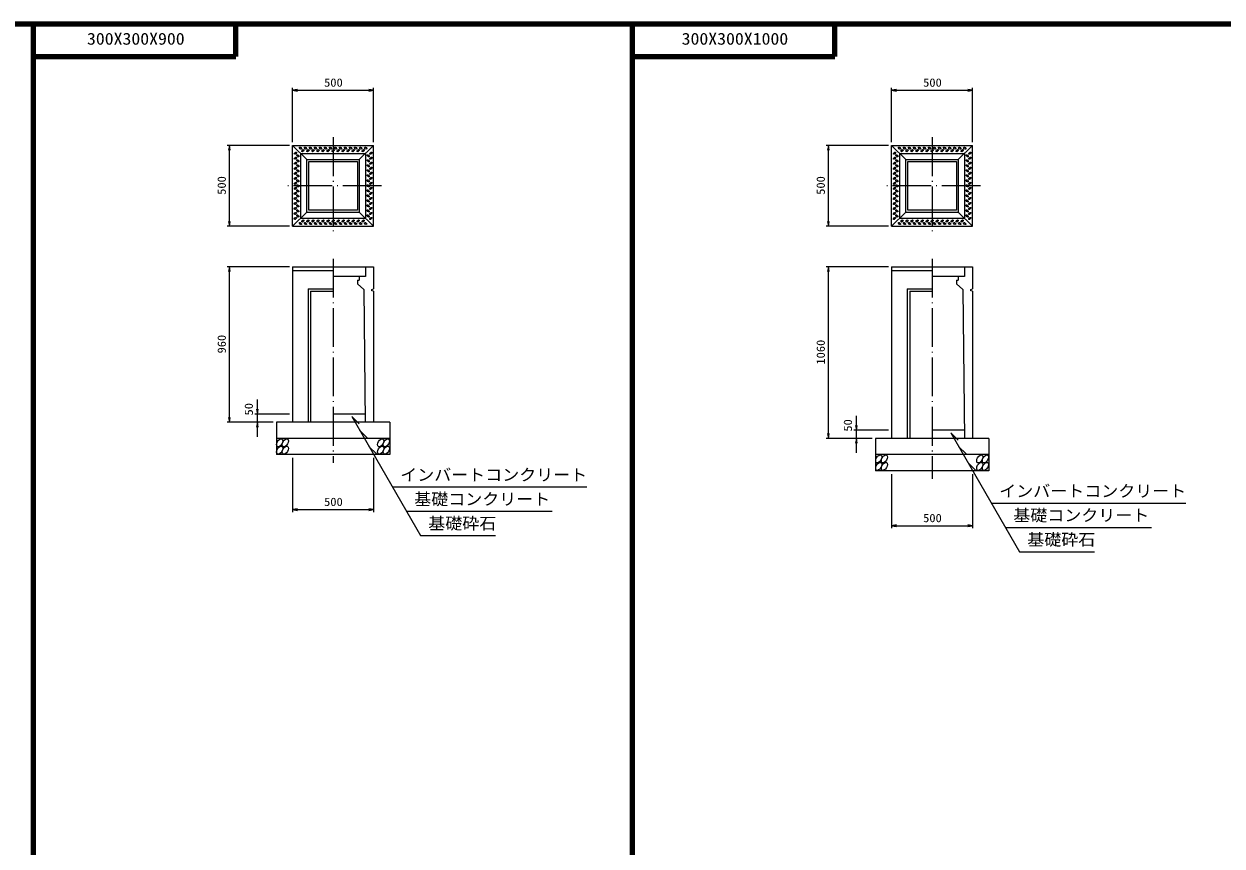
# Model space of a CAD drawing. Units: millimetres, scale not verified. Extents: x -8410 to 41710, y -74801 to 5940.
# Drawn here: x 26851 to 34251, y -11018 to -5940 of the extents above; entities that cross this region are included whole.
import ezdxf
from ezdxf.enums import TextEntityAlignment as Align

# ---------------------------------------------------------------- set-up
doc = ezdxf.new("R2010")
doc.units = ezdxf.units.MM
doc.header["$LTSCALE"] = 20
doc.linetypes.add('LONG_DASHED_DOTTED', pattern=[15.25, 12, -1.5, 0.25, -1.5])
for name, color, linetype, lineweight in [('0-0_グループ[0](0)-D-BMK(0)', 2, 'LONG_DASHED_DOTTED', 13), ('0-1_グループ[0](0)-D-STR(1)', 1, 'Continuous', 13), ('0-2_グループ[0](0)-D-STR-DIM(2)', 7, 'Continuous', 13), ('0-3_グループ[0](0)-D-STR-HTXT(3)', 7, 'Continuous', 13), ('0-5_グループ[0](0)-D-TTL(5)', 2, 'Continuous', 140)]:
    doc.layers.add(name, color=color, linetype=linetype, lineweight=lineweight)
doc.layers.add('0-4_グループ[0](0)-D-STR-TXT(4)', color=7, linetype='Continuous')
doc.layers.add('0-6_グループ[0](0)-D-TTL-TXT(6)', color=7, linetype='Continuous')
doc.styles.add('ＭＳ ゴシック', font='')
doc.styles.get('ＭＳ ゴシック').set_extended_font_data('MS Gothic')

msp = doc.modelspace()

# ---------------------------------------------------------------- linework, layer by layer
at = {"layer": '0-0_グループ[0](0)-D-BMK(0)'}
for p, q in [((28760, -6640), (28760, -7240)), ((32460, -6640), (32460, -7240)), ((29060, -6940), (28460, -6940)), ((32760, -6940), (32160, -6940)), ((28760, -7390), (28760, -8650)), ((32460, -7390), (32460, -8750))]:
    msp.add_line(p, q, dxfattribs=at)
at = {"layer": '0-1_グループ[0](0)-D-STR(1)'}
for p, q in [((28510, -7190), (28510, -6690)), ((28510, -6690), (29010, -6690)), ((28510, -6690), (28598, -6778)), ((29010, -6690), (28922, -6778)), ((29010, -7190), (29010, -6690)), ((32210, -7190), (32210, -6690)), ((32210, -6690), (32710, -6690)), ((32210, -6690), (32298, -6778)), ((32710, -6690), (32622, -6778)), ((32710, -7190), (32710, -6690)), ((28560, -7140), (28560, -6740)), ((28560, -6740), (28960, -6740)), ((28598, -7102), (28598, -6778)), ((28598, -6778), (28922, -6778)), ((28610, -7090), (28610, -6790)), ((28610, -6790), (28910, -6790)), ((28910, -6790), (28910, -7090)), ((28922, -6778), (28922, -7102)), ((28960, -6740), (28960, -7140)), ((32260, -7140), (32260, -6740)), ((32260, -6740), (32660, -6740)), ((32298, -7102), (32298, -6778)), ((32298, -6778), (32622, -6778)), ((32310, -7090), (32310, -6790)), ((32310, -6790), (32610, -6790)), ((32610, -6790), (32610, -7090)), ((32622, -6778), (32622, -7102)), ((32660, -6740), (32660, -7140)), ((28510, -7190), (28598, -7102)), ((28598, -7102), (28922, -7102)), ((28910, -7090), (28610, -7090)), ((29010, -7190), (28922, -7102)), ((32210, -7190), (32298, -7102)), ((32298, -7102), (32622, -7102)), ((32610, -7090), (32310, -7090)), ((32710, -7190), (32622, -7102)), ((28560, -7140), (28960, -7140)), ((32260, -7140), (32660, -7140)), ((28510, -7190), (29010, -7190)), ((32210, -7190), (32710, -7190)), ((28510, -7440), (28510, -8400)), ((28510, -7440), (29010, -7440)), ((28510, -7462), (28760, -7462)), ((29010, -7440), (29010, -7576.5)), ((32210, -7440), (32210, -8500)), ((32210, -7440), (32710, -7440)), ((32210, -7462), (32460, -7462)), ((32710, -7440), (32710, -7576.5)), ((28910, -7522), (28910, -7545)), ((28910, -7522), (28922, -7522)), ((28910, -7545), (28950, -7580)), ((28922, -7500), (28922, -7522)), ((32610, -7522), (32610, -7545)), ((32610, -7522), (32622, -7522)), ((32610, -7545), (32650, -7580)), ((32622, -7500), (32622, -7522)), ((28606.5, -7576.5), (28760, -7576.5)), ((28606.5, -7576.5), (28606.5, -8400)), ((28621.5, -7591.5), (28621.5, -8400)), ((28621.5, -7591.5), (28760, -7591.5)), ((28950, -7580), (28958.91, -8400)), ((29000, -7580), (29010, -7576.5)), ((29010, -7591.5), (29010, -8400)), ((32306.5, -7576.5), (32460, -7576.5)), ((32306.5, -7576.5), (32306.5, -8500)), ((32321.5, -7591.5), (32321.5, -8500)), ((32321.5, -7591.5), (32460, -7591.5)), ((32650, -7580), (32660, -8500)), ((32700, -7580), (32710, -7576.5)), ((32710, -7591.5), (32710, -8500)), ((28958.37, -8350), (28760, -8350)), ((28410, -8400), (28410, -8600)), ((29110, -8400), (28410, -8400)), ((29110, -8400), (29110, -8600)), ((29110, -8500), (28410, -8500)), ((32110, -8500), (32110, -8700)), ((32810, -8500), (32110, -8500)), ((32659.46, -8450), (32460, -8450)), ((32810, -8500), (32810, -8700)), ((29110, -8600), (28410, -8600)), ((32810, -8600), (32110, -8600)), ((32810, -8700), (32110, -8700))]:
    msp.add_line(p, q, dxfattribs=at)
for points in [[(28960, -7440), (28960, -7500), (28760, -7500)], [(32660, -7440), (32660, -7500), (32460, -7500)], [(29010, -7591.5), (29000, -7588), (29000, -7580)], [(32710, -7591.5), (32700, -7588), (32700, -7580)]]:
    msp.add_lwpolyline(points, dxfattribs=at)
for centre, major_axis, ratio in [((28527.25, -6738.5), (-6.01, -6.01), 0.529412), ((28558.5, -6707.25), (-6.01, 6.01), 0.529412), ((28574, -6722.75), (6.01, 6.01), 0.529412), ((28589.5, -6707.25), (-6.01, 6.01), 0.529412), ((28605, -6722.75), (6.01, 6.01), 0.529412), ((28620.5, -6707.25), (-6.01, 6.01), 0.529412), ((28636, -6722.75), (6.01, 6.01), 0.529412), ((28651.5, -6707.25), (-6.01, 6.01), 0.529412), ((28667, -6722.75), (6.01, 6.01), 0.529412), ((28682.5, -6707.25), (-6.01, 6.01), 0.529412), ((28698, -6722.75), (6.01, 6.01), 0.529412), ((28713.5, -6707.25), (-6.01, 6.01), 0.529412), ((28729, -6722.75), (6.01, 6.01), 0.529412), ((28744.5, -6707.25), (-6.01, 6.01), 0.529412), ((28760, -6722.75), (6.01, 6.01), 0.529412), ((28775.5, -6707.25), (-6.01, 6.01), 0.529412), ((28791, -6722.75), (6.01, 6.01), 0.529412), ((28806.5, -6707.25), (-6.01, 6.01), 0.529412), ((28822, -6722.75), (6.01, 6.01), 0.529412), ((28837.5, -6707.25), (-6.01, 6.01), 0.529412), ((28853, -6722.75), (6.01, 6.01), 0.529412), ((28868.5, -6707.25), (-6.01, 6.01), 0.529412), ((28884, -6722.75), (6.01, 6.01), 0.529412), ((28899.5, -6707.25), (-6.01, 6.01), 0.529412), ((28915, -6722.75), (6.01, 6.01), 0.529412), ((28930.5, -6707.25), (-6.01, 6.01), 0.529412), ((28946, -6722.75), (6.01, 6.01), 0.529412), ((28961.5, -6707.25), (-6.01, 6.01), 0.529412), ((28992.75, -6738.5), (6.01, 6.01), 0.529412), ((32227.25, -6738.5), (-6.01, -6.01), 0.529412), ((32258.5, -6707.25), (-6.01, 6.01), 0.529412), ((32274, -6722.75), (6.01, 6.01), 0.529412), ((32289.5, -6707.25), (-6.01, 6.01), 0.529412), ((32305, -6722.75), (6.01, 6.01), 0.529412), ((32320.5, -6707.25), (-6.01, 6.01), 0.529412), ((32336, -6722.75), (6.01, 6.01), 0.529412), ((32351.5, -6707.25), (-6.01, 6.01), 0.529412), ((32367, -6722.75), (6.01, 6.01), 0.529412), ((32382.5, -6707.25), (-6.01, 6.01), 0.529412), ((32398, -6722.75), (6.01, 6.01), 0.529412), ((32413.5, -6707.25), (-6.01, 6.01), 0.529412), ((32429, -6722.75), (6.01, 6.01), 0.529412), ((32444.5, -6707.25), (-6.01, 6.01), 0.529412), ((32460, -6722.75), (6.01, 6.01), 0.529412), ((32475.5, -6707.25), (-6.01, 6.01), 0.529412), ((32491, -6722.75), (6.01, 6.01), 0.529412), ((32506.5, -6707.25), (-6.01, 6.01), 0.529412), ((32522, -6722.75), (6.01, 6.01), 0.529412), ((32537.5, -6707.25), (-6.01, 6.01), 0.529412), ((32553, -6722.75), (6.01, 6.01), 0.529412), ((32568.5, -6707.25), (-6.01, 6.01), 0.529412), ((32584, -6722.75), (6.01, 6.01), 0.529412), ((32599.5, -6707.25), (-6.01, 6.01), 0.529412), ((32615, -6722.75), (6.01, 6.01), 0.529412), ((32630.5, -6707.25), (-6.01, 6.01), 0.529412), ((32646, -6722.75), (6.01, 6.01), 0.529412), ((32661.5, -6707.25), (-6.01, 6.01), 0.529412), ((32692.75, -6738.5), (6.01, 6.01), 0.529412), ((28527.25, -6769.5), (-6.01, -6.01), 0.529412), ((28527.25, -6800.5), (-6.01, -6.01), 0.529412), ((28542.75, -6754), (-6.01, 6.01), 0.529412), ((28542.75, -6785), (-6.01, 6.01), 0.529412), ((28977.25, -6754), (6.01, -6.01), 0.529412), ((28977.25, -6785), (6.01, -6.01), 0.529412), ((28992.75, -6769.5), (6.01, 6.01), 0.529412), ((28992.75, -6800.5), (6.01, 6.01), 0.529412), ((32227.25, -6769.5), (-6.01, -6.01), 0.529412), ((32227.25, -6800.5), (-6.01, -6.01), 0.529412), ((32242.75, -6754), (-6.01, 6.01), 0.529412), ((32242.75, -6785), (-6.01, 6.01), 0.529412), ((32677.25, -6754), (6.01, -6.01), 0.529412), ((32677.25, -6785), (6.01, -6.01), 0.529412), ((32692.75, -6769.5), (6.01, 6.01), 0.529412), ((32692.75, -6800.5), (6.01, 6.01), 0.529412), ((28527.25, -6831.5), (-6.01, -6.01), 0.529412), ((28527.25, -6862.5), (-6.01, -6.01), 0.529412), ((28542.75, -6816), (-6.01, 6.01), 0.529412), ((28542.75, -6847), (-6.01, 6.01), 0.529412), ((28542.75, -6878), (-6.01, 6.01), 0.529412), ((28977.25, -6816), (6.01, -6.01), 0.529412), ((28977.25, -6847), (6.01, -6.01), 0.529412), ((28977.25, -6878), (6.01, -6.01), 0.529412), ((28992.75, -6831.5), (6.01, 6.01), 0.529412), ((28992.75, -6862.5), (6.01, 6.01), 0.529412), ((32227.25, -6831.5), (-6.01, -6.01), 0.529412), ((32227.25, -6862.5), (-6.01, -6.01), 0.529412), ((32242.75, -6816), (-6.01, 6.01), 0.529412), ((32242.75, -6847), (-6.01, 6.01), 0.529412), ((32242.75, -6878), (-6.01, 6.01), 0.529412), ((32677.25, -6816), (6.01, -6.01), 0.529412), ((32677.25, -6847), (6.01, -6.01), 0.529412), ((32677.25, -6878), (6.01, -6.01), 0.529412), ((32692.75, -6831.5), (6.01, 6.01), 0.529412), ((32692.75, -6862.5), (6.01, 6.01), 0.529412), ((28527.25, -6893.5), (-6.01, -6.01), 0.529412), ((28527.25, -6924.5), (-6.01, -6.01), 0.529412), ((28527.25, -6955.5), (-6.01, -6.01), 0.529412), ((28542.75, -6909), (-6.01, 6.01), 0.529412), ((28542.75, -6940), (-6.01, 6.01), 0.529412), ((28977.25, -6909), (6.01, -6.01), 0.529412), ((28977.25, -6940), (6.01, -6.01), 0.529412), ((28992.75, -6893.5), (6.01, 6.01), 0.529412), ((28992.75, -6924.5), (6.01, 6.01), 0.529412), ((28992.75, -6955.5), (6.01, 6.01), 0.529412), ((32227.25, -6893.5), (-6.01, -6.01), 0.529412), ((32227.25, -6924.5), (-6.01, -6.01), 0.529412), ((32227.25, -6955.5), (-6.01, -6.01), 0.529412), ((32242.75, -6909), (-6.01, 6.01), 0.529412), ((32242.75, -6940), (-6.01, 6.01), 0.529412), ((32677.25, -6909), (6.01, -6.01), 0.529412), ((32677.25, -6940), (6.01, -6.01), 0.529412), ((32692.75, -6893.5), (6.01, 6.01), 0.529412), ((32692.75, -6924.5), (6.01, 6.01), 0.529412), ((32692.75, -6955.5), (6.01, 6.01), 0.529412), ((28527.25, -6986.5), (-6.01, -6.01), 0.529412), ((28527.25, -7017.5), (-6.01, -6.01), 0.529412), ((28542.75, -6971), (-6.01, 6.01), 0.529412), ((28542.75, -7002), (-6.01, 6.01), 0.529412), ((28542.75, -7033), (-6.01, 6.01), 0.529412), ((28977.25, -6971), (6.01, -6.01), 0.529412), ((28977.25, -7002), (6.01, -6.01), 0.529412), ((28977.25, -7033), (6.01, -6.01), 0.529412), ((28992.75, -6986.5), (6.01, 6.01), 0.529412), ((28992.75, -7017.5), (6.01, 6.01), 0.529412), ((32227.25, -6986.5), (-6.01, -6.01), 0.529412), ((32227.25, -7017.5), (-6.01, -6.01), 0.529412), ((32242.75, -6971), (-6.01, 6.01), 0.529412), ((32242.75, -7002), (-6.01, 6.01), 0.529412), ((32242.75, -7033), (-6.01, 6.01), 0.529412), ((32677.25, -6971), (6.01, -6.01), 0.529412), ((32677.25, -7002), (6.01, -6.01), 0.529412), ((32677.25, -7033), (6.01, -6.01), 0.529412), ((32692.75, -6986.5), (6.01, 6.01), 0.529412), ((32692.75, -7017.5), (6.01, 6.01), 0.529412), ((28527.25, -7048.5), (-6.01, -6.01), 0.529412), ((28527.25, -7079.5), (-6.01, -6.01), 0.529412), ((28527.25, -7110.5), (-6.01, -6.01), 0.529412), ((28542.75, -7064), (-6.01, 6.01), 0.529412), ((28542.75, -7095), (-6.01, 6.01), 0.529412), ((28977.25, -7064), (6.01, -6.01), 0.529412), ((28977.25, -7095), (6.01, -6.01), 0.529412), ((28992.75, -7048.5), (6.01, 6.01), 0.529412), ((28992.75, -7079.5), (6.01, 6.01), 0.529412), ((28992.75, -7110.5), (6.01, 6.01), 0.529412), ((32227.25, -7048.5), (-6.01, -6.01), 0.529412), ((32227.25, -7079.5), (-6.01, -6.01), 0.529412), ((32227.25, -7110.5), (-6.01, -6.01), 0.529412), ((32242.75, -7064), (-6.01, 6.01), 0.529412), ((32242.75, -7095), (-6.01, 6.01), 0.529412), ((32677.25, -7064), (6.01, -6.01), 0.529412), ((32677.25, -7095), (6.01, -6.01), 0.529412), ((32692.75, -7048.5), (6.01, 6.01), 0.529412), ((32692.75, -7079.5), (6.01, 6.01), 0.529412), ((32692.75, -7110.5), (6.01, 6.01), 0.529412), ((28527.25, -7141.5), (-6.01, -6.01), 0.529412), ((28542.75, -7126), (-6.01, 6.01), 0.529412), ((28558.5, -7172.75), (6.01, -6.01), 0.529412), ((28574, -7157.25), (-6.01, -6.01), 0.529412), ((28589.5, -7172.75), (6.01, -6.01), 0.529412), ((28605, -7157.25), (-6.01, -6.01), 0.529412), ((28620.5, -7172.75), (6.01, -6.01), 0.529412), ((28636, -7157.25), (-6.01, -6.01), 0.529412), ((28651.5, -7172.75), (6.01, -6.01), 0.529412), ((28667, -7157.25), (-6.01, -6.01), 0.529412), ((28682.5, -7172.75), (6.01, -6.01), 0.529412), ((28698, -7157.25), (-6.01, -6.01), 0.529412), ((28713.5, -7172.75), (6.01, -6.01), 0.529412), ((28729, -7157.25), (-6.01, -6.01), 0.529412), ((28744.5, -7172.75), (6.01, -6.01), 0.529412), ((28760, -7157.25), (-6.01, -6.01), 0.529412), ((28775.5, -7172.75), (6.01, -6.01), 0.529412), ((28791, -7157.25), (-6.01, -6.01), 0.529412), ((28806.5, -7172.75), (6.01, -6.01), 0.529412), ((28822, -7157.25), (-6.01, -6.01), 0.529412), ((28837.5, -7172.75), (6.01, -6.01), 0.529412), ((28853, -7157.25), (-6.01, -6.01), 0.529412), ((28868.5, -7172.75), (6.01, -6.01), 0.529412), ((28884, -7157.25), (-6.01, -6.01), 0.529412), ((28899.5, -7172.75), (6.01, -6.01), 0.529412), ((28915, -7157.25), (-6.01, -6.01), 0.529412), ((28930.5, -7172.75), (6.01, -6.01), 0.529412), ((28946, -7157.25), (-6.01, -6.01), 0.529412), ((28961.5, -7172.75), (6.01, -6.01), 0.529412), ((28977.25, -7126), (6.01, -6.01), 0.529412), ((28992.75, -7141.5), (6.01, 6.01), 0.529412), ((32227.25, -7141.5), (-6.01, -6.01), 0.529412), ((32242.75, -7126), (-6.01, 6.01), 0.529412), ((32258.5, -7172.75), (6.01, -6.01), 0.529412), ((32274, -7157.25), (-6.01, -6.01), 0.529412), ((32289.5, -7172.75), (6.01, -6.01), 0.529412), ((32305, -7157.25), (-6.01, -6.01), 0.529412), ((32320.5, -7172.75), (6.01, -6.01), 0.529412), ((32336, -7157.25), (-6.01, -6.01), 0.529412), ((32351.5, -7172.75), (6.01, -6.01), 0.529412), ((32367, -7157.25), (-6.01, -6.01), 0.529412), ((32382.5, -7172.75), (6.01, -6.01), 0.529412), ((32398, -7157.25), (-6.01, -6.01), 0.529412), ((32413.5, -7172.75), (6.01, -6.01), 0.529412), ((32429, -7157.25), (-6.01, -6.01), 0.529412), ((32444.5, -7172.75), (6.01, -6.01), 0.529412), ((32460, -7157.25), (-6.01, -6.01), 0.529412), ((32475.5, -7172.75), (6.01, -6.01), 0.529412), ((32491, -7157.25), (-6.01, -6.01), 0.529412), ((32506.5, -7172.75), (6.01, -6.01), 0.529412), ((32522, -7157.25), (-6.01, -6.01), 0.529412), ((32537.5, -7172.75), (6.01, -6.01), 0.529412), ((32553, -7157.25), (-6.01, -6.01), 0.529412), ((32568.5, -7172.75), (6.01, -6.01), 0.529412), ((32584, -7157.25), (-6.01, -6.01), 0.529412), ((32599.5, -7172.75), (6.01, -6.01), 0.529412), ((32615, -7157.25), (-6.01, -6.01), 0.529412), ((32630.5, -7172.75), (6.01, -6.01), 0.529412), ((32646, -7157.25), (-6.01, -6.01), 0.529412), ((32661.5, -7172.75), (6.01, -6.01), 0.529412), ((32677.25, -7126), (6.01, -6.01), 0.529412), ((32692.75, -7141.5), (6.01, 6.01), 0.529412), ((28430.43, -8527), (-13.75, -23.82), 0.545455), ((28465.43, -8527), (-13.75, -23.82), 0.545455), ((29054.43, -8527), (-13.75, -23.82), 0.545455), ((29089.43, -8527), (-13.75, -23.82), 0.545455), ((28430.43, -8573), (-13.75, -23.82), 0.545455), ((28465.43, -8573), (-13.75, -23.82), 0.545455), ((29054.43, -8573), (-13.75, -23.82), 0.545455), ((29089.43, -8573), (-13.75, -23.82), 0.545455), ((32130.43, -8627), (-13.75, -23.82), 0.545455), ((32130.43, -8673), (-13.75, -23.82), 0.545455), ((32165.43, -8627), (-13.75, -23.82), 0.545455), ((32165.43, -8673), (-13.75, -23.82), 0.545455), ((32754.43, -8627), (-13.75, -23.82), 0.545455), ((32754.43, -8673), (-13.75, -23.82), 0.545455), ((32789.43, -8627), (-13.75, -23.82), 0.545455), ((32789.43, -8673), (-13.75, -23.82), 0.545455)]:
    msp.add_ellipse(centre, major_axis=major_axis, ratio=ratio, dxfattribs=at)
at = {"layer": '0-2_グループ[0](0)-D-STR-DIM(2)'}
for p, q in [((28510, -6670), (28510, -6335)), ((28510, -6350), (29010, -6350)), ((29010, -6670), (29010, -6335)), ((32210, -6670), (32210, -6335)), ((32210, -6350), (32710, -6350)), ((32710, -6670), (32710, -6335)), ((28490, -6690), (28105, -6690)), ((28120, -7190), (28120, -6690)), ((32190, -6690), (31805, -6690)), ((31820, -7190), (31820, -6690)), ((28490, -7190), (28105, -7190)), ((32190, -7190), (31805, -7190)), ((28490, -7440), (28105, -7440)), ((28120, -8400), (28120, -7440)), ((32190, -7440), (31805, -7440)), ((31820, -8500), (31820, -7440)), ((28292.48, -8490), (28292.48, -8260)), ((28292.48, -8350), (28292.48, -8260)), ((28490, -8350), (28277.48, -8350)), ((31992.48, -8590), (31992.48, -8360)), ((31992.48, -8450), (31992.48, -8360)), ((28390, -8400), (28105, -8400)), ((28390, -8400), (28277.48, -8400)), ((28292.48, -8490), (28292.48, -8400)), ((32090, -8500), (31805, -8500)), ((32190, -8450), (31977.48, -8450)), ((32090, -8500), (31977.48, -8500)), ((31992.48, -8590), (31992.48, -8500)), ((28510, -8620), (28510, -8955)), ((29010, -8620), (29010, -8955)), ((32210, -8720), (32210, -9055)), ((32710, -8720), (32710, -9055)), ((28510, -8940), (29010, -8940)), ((32210, -9040), (32710, -9040))]:
    msp.add_line(p, q, dxfattribs=at)
for points in [[(28540, -6345), (28510, -6350), (28540, -6355)], [(28980, -6355), (29010, -6350), (28980, -6345)], [(32240, -6345), (32210, -6350), (32240, -6355)], [(32680, -6355), (32710, -6350), (32680, -6345)], [(28125, -6720), (28120, -6690), (28115, -6720)], [(31825, -6720), (31820, -6690), (31815, -6720)], [(28115, -7160), (28120, -7190), (28125, -7160)], [(31815, -7160), (31820, -7190), (31825, -7160)], [(28125, -7470), (28120, -7440), (28115, -7470)], [(31825, -7470), (31820, -7440), (31815, -7470)], [(28287.48, -8320), (28292.48, -8350), (28297.48, -8320)], [(28115, -8370), (28120, -8400), (28125, -8370)], [(28297.48, -8430), (28292.48, -8400), (28287.48, -8430)], [(31987.48, -8420), (31992.48, -8450), (31997.48, -8420)], [(31815, -8470), (31820, -8500), (31825, -8470)], [(31997.48, -8530), (31992.48, -8500), (31987.48, -8530)], [(28540, -8935), (28510, -8940), (28540, -8945)], [(28980, -8945), (29010, -8940), (28980, -8935)], [(32240, -9035), (32210, -9040), (32240, -9045)], [(32680, -9045), (32710, -9040), (32680, -9035)]]:
    msp.add_lwpolyline(points, dxfattribs=at)
at = {"layer": '0-3_グループ[0](0)-D-STR-HTXT(3)'}
for p, q in [((28875, -8365), (29299.35, -9100)), ((28875, -8365), (28920.75, -8410.75)), ((28924.07, -8450), (28969.83, -8495.75)), ((32575, -8465), (32999.35, -9200)), ((32575, -8465), (32620.75, -8510.75)), ((28981.81, -8550), (29027.56, -8595.75)), ((32624.07, -8550), (32669.83, -8595.75)), ((32681.81, -8650), (32727.56, -8695.75)), ((29126.15, -8800), (30326.75, -8800)), ((29212.75, -8950), (30114.21, -8950)), ((32826.15, -8900), (34026.75, -8900)), ((29299.35, -9100), (29763.55, -9100)), ((32912.75, -9050), (33814.21, -9050)), ((32999.35, -9200), (33463.55, -9200))]:
    msp.add_line(p, q, dxfattribs=at)
at = {"layer": '0-5_グループ[0](0)-D-TTL(5)'}
for p, q in [((8410, -5940), (34310, -5940)), ((8410, -5940), (34310, -5940)), ((26910, -21690), (26910, -5940)), ((28160, -6140), (28160, -5940)), ((30610, -21690), (30610, -5940)), ((31860, -6140), (31860, -5940)), ((26910, -6140), (28160, -6140)), ((30610, -6140), (31860, -6140))]:
    msp.add_line(p, q, dxfattribs=at)

# ---------------------------------------------------------------- texts
at = {"layer": '0-2_グループ[0](0)-D-STR-DIM(2)', "style": 'ＭＳ ゴシック', "width": 1.1}
for p in [(28704.7, -6343), (32404.7, -6343), (28704.7, -8933), (32404.7, -9033)]:
    msp.add_text('500', height=51.32, dxfattribs=at).set_placement(p, align=Align.BOTTOM_LEFT)
for s, p in [('500', (28113, -6995.3)), ('500', (31813, -6995.3)), ('960', (28113, -7975.3)), ('1060', (31813, -8044.2)), ('50', (28280.47, -8358.3)), ('50', (31980.47, -8458.3))]:
    msp.add_text(s, height=51.32, rotation=90, dxfattribs=at).set_placement(p, align=Align.BOTTOM_LEFT)
at = {"layer": '0-4_グループ[0](0)-D-STR-TXT(4)', "style": 'ＭＳ ゴシック', "width": 1.05}
for s, p in [('インバートコンクリート', (29174.85, -8783.68)), ('インバートコンクリート', (32874.85, -8883.68)), ('基礎コンクリート', (29261.45, -8933.68)), ('基礎コンクリート', (32961.45, -9033.68)), ('基礎砕石', (29348.06, -9083.68)), ('基礎砕石', (33048.06, -9183.68))]:
    msp.add_text(s, height=73.31, dxfattribs=at).set_placement(p, align=Align.BOTTOM_LEFT)
at = {"layer": '0-6_グループ[0](0)-D-TTL-TXT(6)', "style": 'ＭＳ ゴシック', "width": 1.1}
for s, p in [('300X300X900', (27240, -6090)), ('300X300X1000', (30913, -6090))]:
    msp.add_text(s, height=73.31, dxfattribs=at).set_placement(p, align=Align.BOTTOM_LEFT)

doc.saveas('drawing.dxf')
